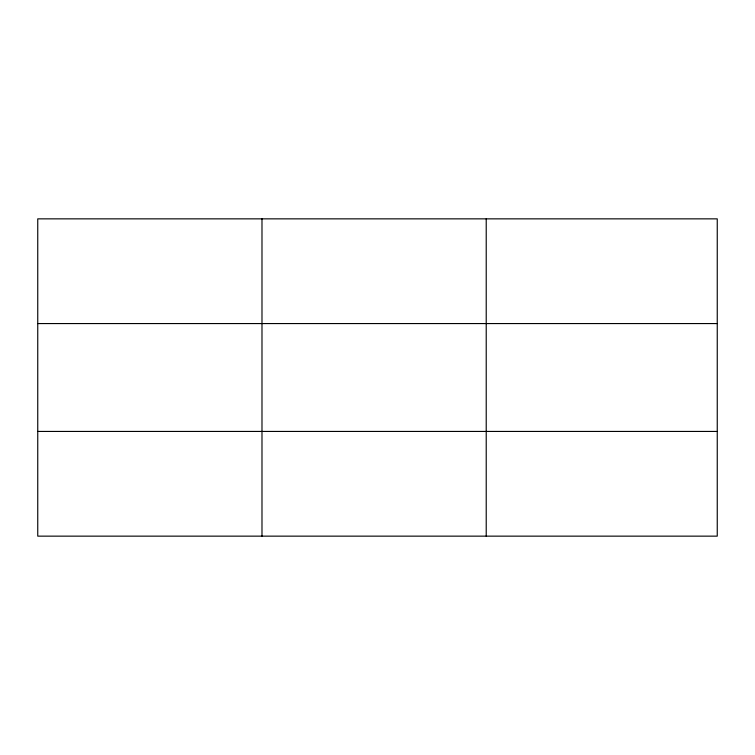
<?xml version="1.0" encoding="UTF-8"?>
<svg xmlns="http://www.w3.org/2000/svg" width="755" height="755" viewBox="0 0 755 755"><rect width="100%" height="100%" fill="white"/><g stroke="black" fill="none" stroke-linecap="round" stroke-linejoin="round"><path stroke-width="1.13" d="M261.985 536.144L261.985 218.856M486.22 536.144L486.22 218.856M717.25 431.435L717.25 536.144L37.75 536.144L37.75 218.856L717.25 218.856L717.25 431.435L37.75 431.435M37.75 323.565L717.25 323.565"/></g></svg>
